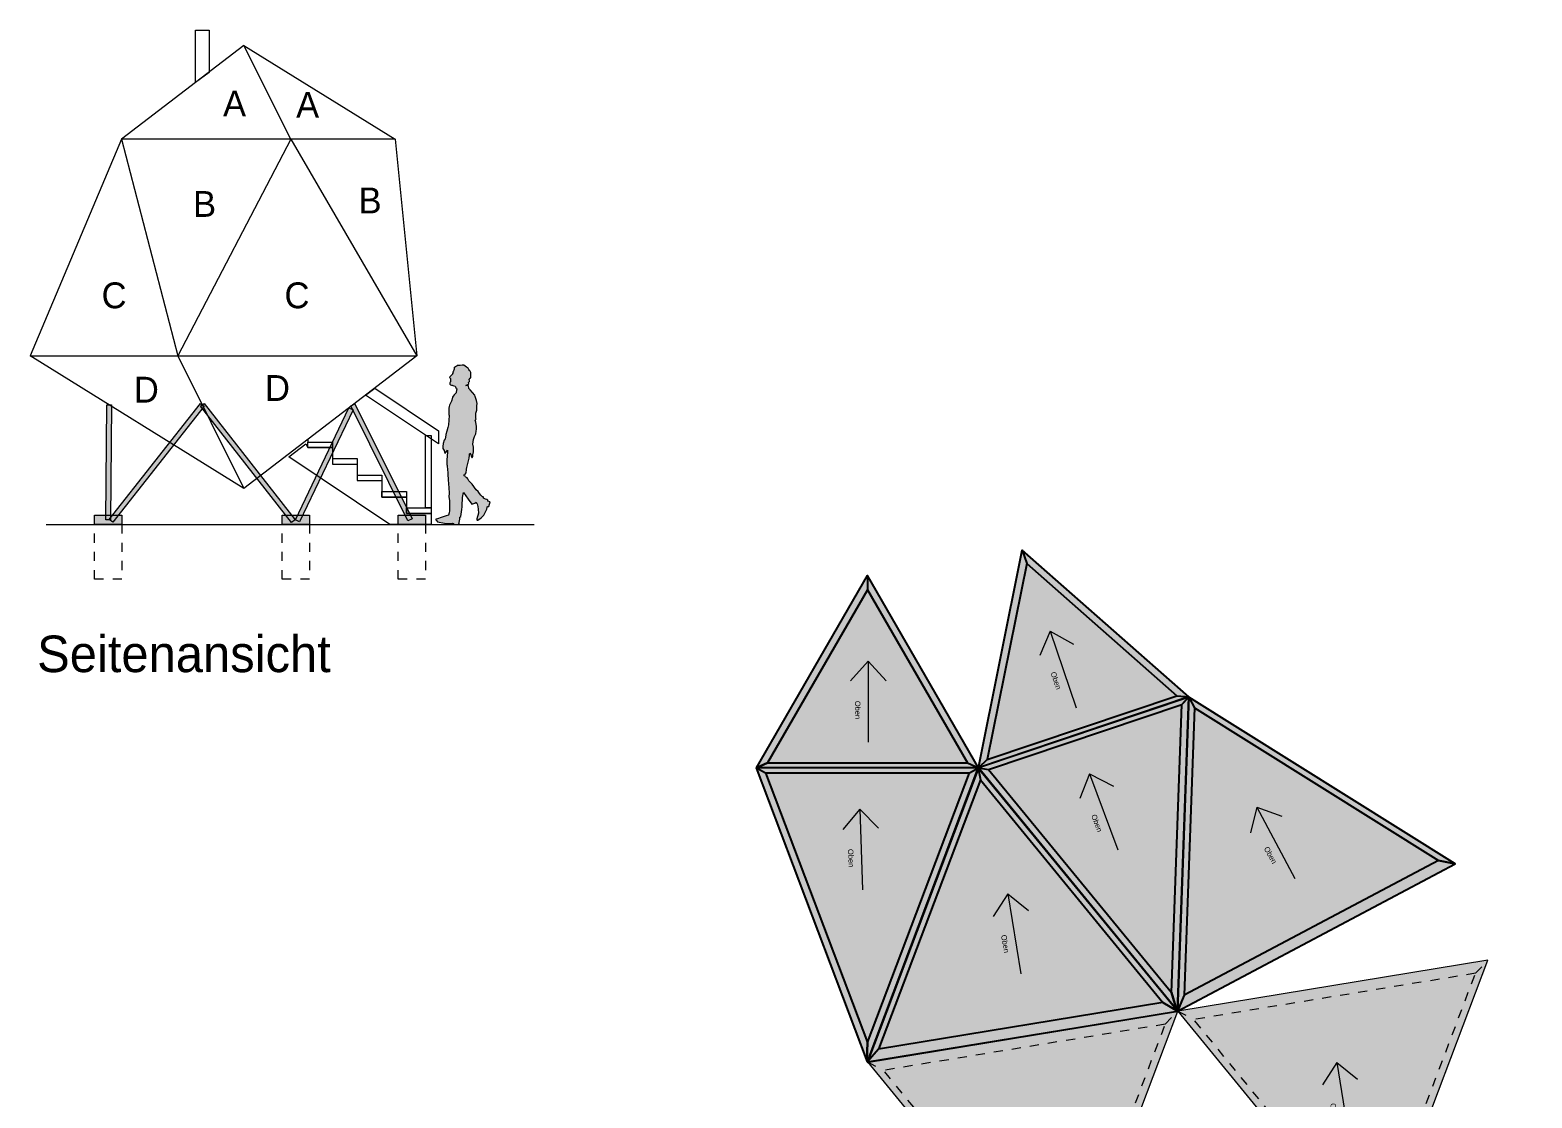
# Model space of a CAD drawing. Header units: metres. Extents: x -10.1 to 38.6, y -12.1 to 18.2.
# Drawn here: x 22.22 to 38.64, y 6.08 to 17.76 of the extents above; entities that cross this region are included whole.
import ezdxf

# ---------------------------------------------------------------- set-up
doc = ezdxf.new("R2010")
doc.units = ezdxf.units.M
doc.header["$LTSCALE"] = 0.254
doc.linetypes.add('Dash Style-5', pattern=[0.041656, 0.013885, -0.027771])
for name, color, linetype, lineweight, true_color in [('Fläche ... Fläche-Beton', 7, 'Continuous', 5, 0xd5d8d8), ('Fläche ... Fläche-Holz Anischt', 7, 'Continuous', 5, 0xf9e9aa), ('Fläche ... Fläche-Holz Schnittkante', 7, 'Continuous', 25, 0xffe2b5), ('Fläche ... Fläche-Stahl', 7, 'Continuous', 5, 0xc9c5bf), ('Linie ... Linie-Ansicht', 7, 'Continuous', 5, 0x000000), ('Linie ... Linie-Verdeckt', 7, 'Dash Style-5', 5, 0x000000), ('None', 7, 'Continuous', 5, 0x000000), ('Text', 7, 'Continuous', 25, 0x000000)]:
    doc.layers.add(name, color=color, linetype=linetype, lineweight=lineweight, true_color=true_color)
doc.layers.add('Fläche ... Fläche-Weiss', color=7, linetype='Continuous', lineweight=25)
doc.styles.add('textstyle103', font='')
doc.styles.add('textstyle105', font='')
doc.styles.add('textstyle37', font='FUTURAL.TTF')
doc.styles.add('textstyle38', font='FUTURAL.TTF')
doc.styles.add('textstyle39', font='FUTURAL.TTF')
doc.styles.add('textstyle70', font='')
doc.styles.add('textstyle79', font='')
doc.styles.add('textstyle81', font='')
doc.styles.add('textstyle83', font='')
doc.styles.add('textstyle85', font='')
doc.styles.add('textstyle87', font='')
doc.styles.add('textstyle89', font='')
doc.styles.get('textstyle103').set_extended_font_data('Futura Lt BT')
doc.styles.get('textstyle105').set_extended_font_data('Futura Lt BT')
doc.styles.get('textstyle70').set_extended_font_data('Futura Lt BT')
doc.styles.get('textstyle79').set_extended_font_data('Futura Lt BT')
doc.styles.get('textstyle81').set_extended_font_data('Futura Lt BT')
doc.styles.get('textstyle83').set_extended_font_data('Futura Lt BT')
doc.styles.get('textstyle85').set_extended_font_data('Futura Lt BT')
doc.styles.get('textstyle87').set_extended_font_data('Futura Lt BT')
doc.styles.get('textstyle89').set_extended_font_data('Futura Lt BT')

# ---------------------------------------------------------------- blocks, each defined once
blk = doc.blocks.new('Pfeil oben 2')
at = {"layer": 'None', "color": 18, "lineweight": 5, "true_color": 0x000000}
for q in [(9.746, -3.996), (10.207, -4.31), (9.65, -4.293)]:
    blk.add_line((9.533, -4.091), q, dxfattribs=at)
at = {"layer": 'None', "color": 18, "true_color": 0x000000, "insert": (9.842, -4.264), "char_height": 0.0472, "attachment_point": 1, "rotation": 342.8977, "line_spacing_factor": 0.972742, "style": 'textstyle38'}
blk.add_mtext('Oben', dxfattribs=at)
blk = doc.blocks.new('Dreieck C')
at = {"layer": 'Fläche ... Fläche-Holz Anischt', "transparency": 33554687}
blk.add_hatch(color=256, dxfattribs=at).paths.add_polyline_path([(1.719, 0), (-1.719, 0), (0, -2.977)], flags=0)
at = {"layer": 'Linie ... Linie-Ansicht', "flags": 128}
blk.add_lwpolyline([(1.719, 0), (-1.719, 0), (0, -2.977)], close=True, dxfattribs=at)
at = {"layer": 'Linie ... Linie-Verdeckt'}
for p, q in [((-1.719, 0), (-1.561, -0.119)), ((0, -2.822), (-1.561, -0.119)), ((1.561, -0.119), (-1.561, -0.119)), ((0, -2.822), (1.561, -0.119)), ((1.561, -0.119), (1.719, 0)), ((0, -2.822), (0, -2.977))]:
    blk.add_line(p, q, dxfattribs=at)
at = {"layer": 'None', "color": 18, "true_color": 0x000000, "xscale": 1.25, "yscale": 1.25, "zscale": 1.25, "rotation": 288}
blk.add_blockref('Pfeil oben 2', (1.088, 12.078), dxfattribs=at)
blk = doc.blocks.new('Dreieck D')
at = {"layer": 'Fläche ... Fläche-Holz Anischt', "transparency": 33554687}
blk.add_hatch(color=256, dxfattribs=at).paths.add_polyline_path([(-0.373, -1.533), (0.6, 1.46), (2.706, -0.879)], flags=0)
at = {"layer": 'Fläche ... Fläche-Holz Schnittkante', "transparency": 33554687}
h = blk.add_hatch(color=256, dxfattribs=at)
h.paths.add_polyline_path([(0.531, 1.635), (-0.531, -1.635), (-0.373, -1.533), (0.6, 1.46), (0.531, 1.634)], flags=0)
h.paths.add_polyline_path([(0.531, 1.634), (2.832, -0.919), (2.706, -0.879), (0.6, 1.46), (0.532, 1.632)], flags=0)
h.paths.add_polyline_path([(2.832, -0.919), (2.706, -0.879), (-0.373, -1.533), (-0.53, -1.634)], flags=0)
at = {"layer": 'Fläche ... Fläche-Holz Schnittkante', "flags": 128}
for points in [[(0.531, 1.635), (-0.531, -1.635), (-0.373, -1.533), (0.6, 1.46), (0.531, 1.634)], [(0.531, 1.634), (2.832, -0.919), (2.706, -0.879), (0.6, 1.46), (0.532, 1.632)], [(2.832, -0.919), (2.706, -0.879), (-0.373, -1.533), (-0.53, -1.634), (2.832, -0.919)]]:
    blk.add_lwpolyline(points, close=True, dxfattribs=at)
at = {"layer": 'Linie ... Linie-Ansicht'}
for p, q in [((0.6, 1.46), (0.531, 1.635)), ((2.706, -0.879), (2.832, -0.919)), ((-0.373, -1.533), (-0.53, -1.635))]:
    blk.add_line(p, q, dxfattribs=at)
blk.add_lwpolyline([(-0.53, -1.634), (0.531, 1.635), (2.832, -0.919), (-0.53, -1.635)], dxfattribs=at)
blk.add_lwpolyline([(-0.373, -1.533), (0.6, 1.46), (2.706, -0.879)], close=True, dxfattribs=at)
at = {"layer": 'None', "xscale": 1.25, "yscale": 1.25, "zscale": 1.25, "rotation": 180}
blk.add_blockref('Pfeil oben 2', (13.377, -5.686), dxfattribs=at)
blk = doc.blocks.new('Pfeil oben')
at = {"layer": 'None', "color": 18, "lineweight": 5, "true_color": 0x000000}
for q in [(7.09, -1.169), (7.246, -1.704), (7.403, -1.169)]:
    blk.add_line((7.246, -0.996), q, dxfattribs=at)
at = {"layer": 'None', "color": 18, "true_color": 0x000000, "insert": (7.177, -1.343), "char_height": 0.0472, "attachment_point": 1, "rotation": 270.8901, "line_spacing_factor": 0.972742, "style": 'textstyle37'}
blk.add_mtext('Oben', dxfattribs=at)
blk = doc.blocks.new('Dreieck A')
at = {"layer": 'Fläche ... Fläche-Holz Anischt', "transparency": 33554687}
blk.add_hatch(color=256, dxfattribs=at).paths.add_polyline_path([(-1.094, 0.054), (1.094, 0.055), (0, 1.949)], flags=0)
at = {"layer": 'Fläche ... Fläche-Holz Schnittkante', "transparency": 33554687}
h = blk.add_hatch(color=256, dxfattribs=at)
h.paths.add_polyline_path([(-1.215, 0), (-1.094, 0.054), (1.094, 0.055), (1.214, 0.001), (-1.215, 0)], flags=0)
h.paths.add_polyline_path([(1.214, 0.001), (0, 2.104), (0, 1.949), (1.094, 0.055), (1.215, 0)], flags=0)
h.paths.add_polyline_path([(-1.215, 0), (0, 2.104), (0, 1.949), (-1.094, 0.054), (-1.215, 0)], flags=0)
at = {"layer": 'Fläche ... Fläche-Holz Schnittkante', "flags": 128}
for points in [[(-1.215, 0), (0, 2.104), (0, 1.949), (-1.094, 0.054), (-1.215, 0), (-1.215, 0)], [(1.214, 0.001), (0, 2.104), (0, 1.949), (1.094, 0.055), (1.215, 0)], [(-1.215, 0), (-1.094, 0.054), (1.094, 0.055), (1.214, 0.001), (-1.215, 0)]]:
    blk.add_lwpolyline(points, close=True, dxfattribs=at)
at = {"layer": 'Linie ... Linie-Ansicht'}
for p, q in [((0, 1.949), (0, 2.104)), ((-1.215, 0), (-1.094, 0.054)), ((1.094, 0.055), (1.215, 0))]:
    blk.add_line(p, q, dxfattribs=at)
for points in [[(-1.215, 0), (1.215, 0), (0, 2.104)], [(-1.094, 0.054), (1.094, 0.055), (0, 1.949)]]:
    blk.add_lwpolyline(points, close=True, dxfattribs=at)
at = {"layer": 'None', "xscale": 1.25, "yscale": 1.25, "zscale": 1.25}
blk.add_blockref('Pfeil oben', (-9.049, 2.412), dxfattribs=at)
blk = doc.blocks.new('Pfeil oben 3')
at = {"layer": 'None', "color": 18, "lineweight": 5, "true_color": 0x000000}
for q in [(5.174, -2.381), (5.644, -2.68), (5.087, -2.681)]:
    blk.add_line((4.963, -2.483), q, dxfattribs=at)
at = {"layer": 'None', "color": 18, "true_color": 0x000000, "insert": (5.277, -2.646), "char_height": 0.0472, "attachment_point": 1, "rotation": 344.7492, "line_spacing_factor": 0.972742, "style": 'textstyle39'}
blk.add_mtext('Oben', dxfattribs=at)
blk = doc.blocks.new('Dreieck B')
at = {"layer": 'Fläche ... Fläche-Holz Anischt', "transparency": 33554687}
blk.add_hatch(color=256, dxfattribs=at).paths.add_polyline_path([(-3.058, 0.993), (0.375, 1.155), (-0.375, -1.155)], flags=0)
at = {"layer": 'Fläche ... Fläche-Holz Schnittkante', "flags": 128}
for points in [[(-3.058, 0.993), (0.375, 1.155), (0.292, 1.077), (-2.858, 0.928), (-3.038, 0.994)], [(0.375, 1.155), (0.292, 1.077), (-0.397, -1.043), (-0.376, -1.154), (0.375, 1.155)], [(-3.038, 0.994), (-2.858, 0.928), (-0.397, -1.043), (-0.375, -1.155), (-3.058, 0.993)]]:
    blk.add_lwpolyline(points, dxfattribs=at)
at = {"layer": 'Linie ... Linie-Ansicht'}
blk.add_lwpolyline([(-3.058, 0.993), (0.375, 1.155), (-0.375, -1.155), (-3.058, 0.993)], close=True, dxfattribs=at)
at = {"layer": 'Linie ... Linie-Verdeckt'}
for p, q in [((0.292, 1.077), (0.375, 1.155)), ((-2.858, 0.928), (-3.058, 0.993)), ((-0.397, -1.043), (-0.375, -1.155))]:
    blk.add_line(p, q, dxfattribs=at)
blk.add_lwpolyline([(-2.858, 0.928), (0.292, 1.077), (-0.397, -1.043)], close=True, dxfattribs=at)
at = {"layer": 'None', "xscale": 1.25, "yscale": 1.25, "zscale": 1.25, "rotation": 180}
blk.add_blockref('Pfeil oben 3', (5.801, -2.886), dxfattribs=at)

msp = doc.modelspace()

# ---------------------------------------------------------------- hatches: boundary and pattern name
at = {"layer": 'Fläche ... Fläche-Beton', "linetype": 'Continuous', "lineweight": 0, "true_color": 0xadadad, "transparency": 33554687}
for points in [[(22.922, 12.452), (23.222, 12.452), (23.222, 12.352), (22.922, 12.352)], [(24.974, 12.452), (25.274, 12.452), (25.274, 12.352), (24.974, 12.352)], [(26.242, 12.452), (26.542, 12.452), (26.542, 12.352), (26.242, 12.352)]]:
    msp.add_hatch(color=253, dxfattribs=at).paths.add_polyline_path(points, flags=0)
at = {"layer": 'Fläche ... Fläche-Stahl', "linetype": 'Continuous', "lineweight": 0, "true_color": 0xadadad, "transparency": 33554687}
for points in [[(23.098, 12.401), (23.048, 12.402), (23.059, 13.66), (23.109, 13.66)], [(23.123, 12.376), (23.084, 12.406), (24.082, 13.675), (24.121, 13.645)], [(25.116, 12.403), (25.076, 12.372), (24.082, 13.645), (24.122, 13.675)], [(26.395, 12.413), (26.35, 12.391), (25.726, 13.649), (25.771, 13.671)], [(25.166, 12.382), (25.121, 12.404), (25.705, 13.626), (25.75, 13.605)]]:
    msp.add_hatch(color=253, dxfattribs=at).paths.add_polyline_path(points, flags=0)
at = {"layer": 'Fläche ... Fläche-Weiss', "true_color": 0xf2f2f2, "transparency": 33554687}
msp.add_hatch(color=7, dxfattribs=at).paths.add_polyline_path([(27.113, 12.398), (27.15, 12.426), (27.18, 12.455), (27.201, 12.496), (27.214, 12.52), (27.217, 12.538), (27.218, 12.543), (27.225, 12.549), (27.233, 12.549), (27.25, 12.599), (27.225, 12.608), (27.224, 12.613), (27.223, 12.618), (27.213, 12.624), (27.2, 12.629), (27.184, 12.634), (27.177, 12.639), (27.176, 12.644), (27.176, 12.652), (27.171, 12.655), (27.165, 12.655), (27.148, 12.673), (27.131, 12.691), (27.117, 12.712), (27.095, 12.729), (27.054, 12.791), (27.015, 12.83), (27.006, 12.851), (26.997, 12.86), (26.985, 12.869), (26.979, 12.874), (26.975, 12.879), (26.964, 12.883), (26.965, 12.895), (26.969, 12.903), (26.979, 12.905), (26.983, 12.906), (26.984, 12.915), (26.988, 12.917), (26.988, 12.928), (26.99, 12.942), (26.989, 12.957), (26.995, 12.975), (27.019, 13.077), (27.022, 13.108), (27.022, 13.123), (27.028, 13.132), (27.037, 13.118), (27.043, 13.098), (27.052, 13.082), (27.06, 13.097), (27.061, 13.113), (27.067, 13.146), (27.067, 13.197), (27.059, 13.231), (27.066, 13.28), (27.079, 13.313), (27.092, 13.342), (27.097, 13.371), (27.101, 13.393), (27.1, 13.424), (27.092, 13.469), (27.086, 13.493), (27.096, 13.502), (27.093, 13.511), (27.094, 13.517), (27.094, 13.527), (27.093, 13.532), (27.092, 13.569), (27.103, 13.601), (27.102, 13.631), (27.104, 13.65), (27.106, 13.676), (27.101, 13.708), (27.087, 13.753), (27.082, 13.766), (27.031, 13.825), (27.015, 13.84), (27.011, 13.868), (26.984, 13.871), (27.006, 13.882), (27.017, 13.89), (27.013, 13.905), (27.022, 13.916), (27.023, 13.924), (27.019, 13.938), (27.031, 13.954), (27.037, 13.955), (27.039, 13.963), (27.038, 13.992), (27.038, 14.004), (27.038, 14.015), (27.031, 14.028), (27.024, 14.037), (27.016, 14.048), (27.007, 14.062), (27, 14.066), (26.99, 14.073), (26.962, 14.093), (26.954, 14.094), (26.942, 14.093), (26.921, 14.092), (26.907, 14.091), (26.893, 14.091), (26.889, 14.09), (26.891, 14.089), (26.893, 14.088), (26.889, 14.087), (26.881, 14.085), (26.879, 14.083), (26.871, 14.076), (26.861, 14.069), (26.853, 14.062), (26.856, 14.06), (26.855, 14.051), (26.844, 14.022), (26.838, 14.012), (26.841, 14), (26.809, 13.965), (26.806, 13.96), (26.807, 13.957), (26.813, 13.952), (26.817, 13.95), (26.816, 13.94), (26.816, 13.932), (26.817, 13.928), (26.815, 13.926), (26.814, 13.918), (26.816, 13.911), (26.811, 13.907), (26.809, 13.901), (26.809, 13.894), (26.81, 13.885), (26.814, 13.881), (26.827, 13.876), (26.835, 13.874), (26.841, 13.872), (26.853, 13.867), (26.865, 13.863), (26.872, 13.858), (26.874, 13.848), (26.878, 13.838), (26.883, 13.834), (26.885, 13.834), (26.878, 13.799), (26.878, 13.79), (26.868, 13.78), (26.855, 13.769), (26.843, 13.754), (26.839, 13.745), (26.831, 13.713), (26.827, 13.702), (26.814, 13.678), (26.805, 13.657), (26.802, 13.641), (26.797, 13.625), (26.798, 13.61), (26.797, 13.555), (26.8, 13.542), (26.792, 13.443), (26.785, 13.412), (26.777, 13.373), (26.763, 13.336), (26.762, 13.303), (26.756, 13.289), (26.747, 13.273), (26.734, 13.237), (26.73, 13.206), (26.73, 13.184), (26.746, 13.161), (26.755, 13.128), (26.76, 13.135), (26.774, 13.153), (26.783, 13.164), (26.783, 13.143), (26.779, 13.103), (26.774, 13.056), (26.776, 13.03), (26.777, 13.009), (26.78, 12.995), (26.783, 12.944), (26.788, 12.924), (26.788, 12.901), (26.788, 12.881), (26.789, 12.86), (26.789, 12.844), (26.793, 12.794), (26.797, 12.756), (26.798, 12.735), (26.801, 12.712), (26.801, 12.691), (26.798, 12.659), (26.805, 12.61), (26.804, 12.576), (26.806, 12.542), (26.803, 12.501), (26.801, 12.479), (26.794, 12.454), (26.769, 12.447), (26.714, 12.429), (26.672, 12.415), (26.66, 12.411), (26.657, 12.408), (26.655, 12.404), (26.662, 12.394), (26.674, 12.381), (26.749, 12.367), (26.803, 12.361), (26.839, 12.366), (26.847, 12.364), (26.853, 12.36), (26.856, 12.353), (26.904, 12.352), (26.909, 12.362), (26.912, 12.372), (26.917, 12.409), (26.918, 12.43), (26.928, 12.44), (26.94, 12.516), (26.942, 12.543), (26.942, 12.567), (26.945, 12.636), (26.945, 12.646), (26.951, 12.665), (26.957, 12.701), (27.008, 12.629), (27.048, 12.574), (27.08, 12.586), (27.097, 12.594), (27.101, 12.588), (27.1, 12.584), (27.106, 12.578), (27.108, 12.577), (27.115, 12.549), (27.119, 12.518), (27.121, 12.476), (27.104, 12.415), (27.102, 12.405), (27.104, 12.401), (27.106, 12.399), (27.111, 12.398)], flags=0)

# ---------------------------------------------------------------- linework, layer by layer
at = {"layer": 'Fläche ... Fläche-Beton', "color": 7, "linetype": 'Continuous', "lineweight": 5}
for points in [[(22.922, 12.452), (23.222, 12.452), (23.222, 12.352), (22.922, 12.352)], [(24.974, 12.452), (25.274, 12.452), (25.274, 12.352), (24.974, 12.352)], [(26.242, 12.452), (26.542, 12.452), (26.542, 12.352), (26.242, 12.352)]]:
    msp.add_lwpolyline(points, close=True, dxfattribs=at)
at = {"layer": 'Fläche ... Fläche-Stahl', "color": 7, "linetype": 'Continuous', "lineweight": 5}
msp.add_line((24.072, 13.719), (24.131, 13.601), dxfattribs=at)
msp.add_line((24.072, 13.719), (24.131, 13.601), dxfattribs=at)
for points in [[(23.098, 12.401), (23.048, 12.402), (23.059, 13.66), (23.109, 13.66)], [(23.123, 12.376), (23.084, 12.406), (24.082, 13.675), (24.121, 13.645)], [(25.116, 12.403), (25.076, 12.372), (24.082, 13.645), (24.122, 13.675)], [(26.395, 12.413), (26.35, 12.391), (25.726, 13.649), (25.771, 13.671)], [(25.166, 12.382), (25.121, 12.404), (25.705, 13.626), (25.75, 13.605)]]:
    msp.add_lwpolyline(points, close=True, dxfattribs=at)
at = {"layer": 'Linie ... Linie-Ansicht', "linetype": 'Continuous', "lineweight": 5}
for p, q in [((24.557, 17.591), (23.219, 16.567)), ((24.557, 17.591), (26.21, 16.567)), ((25.068, 16.567), (24.557, 17.591)), ((23.219, 16.567), (22.218, 14.198)), ((23.219, 16.567), (23.834, 14.198)), ((26.21, 16.567), (23.219, 16.567)), ((25.068, 16.567), (23.834, 14.198)), ((25.068, 16.567), (26.449, 14.198)), ((26.21, 16.567), (26.449, 14.198)), ((24.557, 12.746), (22.218, 14.198)), ((22.218, 14.198), (26.449, 14.198)), ((23.834, 14.198), (24.557, 12.746)), ((26.449, 14.198), (24.557, 12.746)), ((22.395, 12.352), (27.732, 12.352))]:
    msp.add_line(p, q, dxfattribs=at)
for points in [[(24.028, 17.186), (24.028, 17.761), (24.178, 17.761), (24.175, 17.298)], [(27.113, 12.398), (27.15, 12.426), (27.18, 12.455), (27.201, 12.496), (27.214, 12.52), (27.217, 12.538), (27.218, 12.543), (27.225, 12.549), (27.233, 12.549), (27.25, 12.599), (27.225, 12.608), (27.224, 12.613), (27.223, 12.618), (27.213, 12.624), (27.2, 12.629), (27.184, 12.634), (27.177, 12.639), (27.176, 12.644), (27.176, 12.652), (27.171, 12.655), (27.165, 12.655), (27.148, 12.673), (27.131, 12.691), (27.117, 12.712), (27.095, 12.729), (27.054, 12.791), (27.015, 12.83), (27.006, 12.851), (26.997, 12.86), (26.985, 12.869), (26.979, 12.874), (26.975, 12.879), (26.964, 12.883), (26.965, 12.895), (26.969, 12.903), (26.979, 12.905), (26.983, 12.906), (26.984, 12.915), (26.988, 12.917), (26.988, 12.928), (26.99, 12.942), (26.989, 12.957), (26.995, 12.975), (27.019, 13.077), (27.022, 13.108), (27.022, 13.123), (27.028, 13.132), (27.037, 13.118), (27.043, 13.098), (27.052, 13.082), (27.06, 13.097), (27.061, 13.113), (27.067, 13.146), (27.067, 13.197), (27.059, 13.231), (27.066, 13.28), (27.079, 13.313), (27.092, 13.342), (27.097, 13.371), (27.101, 13.393), (27.1, 13.424), (27.092, 13.469), (27.086, 13.493), (27.096, 13.502), (27.093, 13.511), (27.094, 13.517), (27.094, 13.527), (27.093, 13.532), (27.092, 13.569), (27.103, 13.601), (27.102, 13.631), (27.104, 13.65), (27.106, 13.676), (27.101, 13.708), (27.087, 13.753), (27.082, 13.766), (27.031, 13.825), (27.015, 13.84), (27.011, 13.868), (26.984, 13.871), (27.006, 13.882), (27.017, 13.89), (27.013, 13.905), (27.022, 13.916), (27.023, 13.924), (27.019, 13.938), (27.031, 13.954), (27.037, 13.955), (27.039, 13.963), (27.038, 13.992), (27.038, 14.004), (27.038, 14.015), (27.031, 14.028), (27.024, 14.037), (27.016, 14.048), (27.007, 14.062), (27, 14.066), (26.99, 14.073), (26.962, 14.093), (26.954, 14.094), (26.942, 14.093), (26.921, 14.092), (26.907, 14.091), (26.893, 14.091), (26.889, 14.09), (26.891, 14.089), (26.893, 14.088), (26.889, 14.087), (26.881, 14.085), (26.879, 14.083), (26.871, 14.076), (26.861, 14.069), (26.853, 14.062), (26.856, 14.06), (26.855, 14.051), (26.844, 14.022), (26.838, 14.012), (26.841, 14), (26.809, 13.965), (26.806, 13.96), (26.807, 13.957), (26.813, 13.952), (26.817, 13.95), (26.816, 13.94), (26.816, 13.932), (26.817, 13.928), (26.815, 13.926), (26.814, 13.918), (26.816, 13.911), (26.811, 13.907), (26.809, 13.901), (26.809, 13.894), (26.81, 13.885), (26.814, 13.881), (26.827, 13.876), (26.835, 13.874), (26.841, 13.872), (26.853, 13.867), (26.865, 13.863), (26.872, 13.858), (26.874, 13.848), (26.878, 13.838), (26.883, 13.834), (26.885, 13.834), (26.878, 13.799), (26.878, 13.79), (26.868, 13.78), (26.855, 13.769), (26.843, 13.754), (26.839, 13.745), (26.831, 13.713), (26.827, 13.702), (26.814, 13.678), (26.805, 13.657), (26.802, 13.641), (26.797, 13.625), (26.798, 13.61), (26.797, 13.555), (26.8, 13.542), (26.792, 13.443), (26.785, 13.412), (26.777, 13.373), (26.763, 13.336), (26.762, 13.303), (26.756, 13.289), (26.747, 13.273), (26.734, 13.237), (26.73, 13.206), (26.73, 13.184), (26.746, 13.161), (26.755, 13.128), (26.76, 13.135), (26.774, 13.153), (26.783, 13.164), (26.783, 13.143), (26.779, 13.103), (26.774, 13.056), (26.776, 13.03), (26.777, 13.009), (26.78, 12.995), (26.783, 12.944), (26.788, 12.924), (26.788, 12.901), (26.788, 12.881), (26.789, 12.86), (26.789, 12.844), (26.793, 12.794), (26.797, 12.756), (26.798, 12.735), (26.801, 12.712), (26.801, 12.691), (26.798, 12.659), (26.805, 12.61), (26.804, 12.576), (26.806, 12.542), (26.803, 12.501), (26.801, 12.479), (26.794, 12.454), (26.769, 12.447), (26.714, 12.429), (26.672, 12.415), (26.66, 12.411), (26.657, 12.408), (26.655, 12.404), (26.662, 12.394), (26.674, 12.381), (26.749, 12.367), (26.803, 12.361), (26.839, 12.366), (26.847, 12.364), (26.853, 12.36), (26.856, 12.353), (26.904, 12.352), (26.909, 12.362), (26.912, 12.372), (26.917, 12.409), (26.918, 12.43), (26.928, 12.44), (26.94, 12.516), (26.942, 12.543), (26.942, 12.567), (26.945, 12.636), (26.945, 12.646), (26.951, 12.665), (26.957, 12.701), (27.008, 12.629), (27.048, 12.574), (27.08, 12.586), (27.097, 12.594), (27.101, 12.588), (27.1, 12.584), (27.106, 12.578), (27.108, 12.577), (27.115, 12.549), (27.119, 12.518), (27.121, 12.476), (27.104, 12.415), (27.102, 12.405), (27.104, 12.401), (27.106, 12.399), (27.111, 12.398)], [(25.886, 13.766), (25.987, 13.843), (26.685, 13.377), (26.685, 13.233)], [(26.544, 12.532), (26.544, 13.326), (26.604, 13.326), (26.604, 12.532)], [(25.046, 13.09), (25.232, 13.232), (25.254, 13.192), (25.524, 13.192), (25.524, 13.012), (25.794, 13.012), (25.794, 12.832), (26.064, 12.832), (26.064, 12.652), (26.334, 12.652), (26.334, 12.472), (26.604, 12.472), (26.604, 12.352), (26.153, 12.352)], [(25.254, 13.192), (25.254, 13.252), (25.524, 13.252), (25.524, 13.192)], [(26.064, 12.652), (26.064, 12.712), (26.334, 12.712), (26.334, 12.652)], [(26.334, 12.472), (26.334, 12.532), (26.604, 12.532), (26.604, 12.472)]]:
    msp.add_lwpolyline(points, close=True, dxfattribs=at)
msp.add_lwpolyline([(25.254, 13.28), (25.254, 13.252), (25.524, 13.252), (25.524, 13.072), (25.794, 13.072), (25.794, 12.892), (26.064, 12.892), (26.064, 12.712), (26.334, 12.712), (26.334, 12.532), (26.604, 12.532), (26.604, 12.352), (26.874, 12.352)], dxfattribs=at)
at = {"layer": 'Linie ... Linie-Verdeckt', "linetype": 'Dash Style-5', "lineweight": 5}
for points in [[(23.222, 11.752), (22.922, 11.752), (22.922, 12.352), (23.222, 12.352)], [(25.274, 11.752), (24.974, 11.752), (24.974, 12.352), (25.274, 12.352)], [(26.542, 11.752), (26.242, 11.752), (26.242, 12.352), (26.542, 12.352)]]:
    msp.add_lwpolyline(points, close=True, dxfattribs=at)

# ---------------------------------------------------------------- block references
at = {"layer": 'Text'}
for name, p, rotation in [('Dreieck A', (33.739, 10.077), 18.61), ('Dreieck B', (33.739, 10.077), 126.61), ('Dreieck D', (36.284, 7.832), 135.92), ('Dreieck B', (31.375, 9.689), 108), ('Dreieck D', (33.07, 6.749), 117.31), ('Dreieck C', (36.464, 7.306), 9.31), ('Dreieck C', (33.072, 6.749), 9.31)]:
    msp.add_blockref(name, p, dxfattribs=dict(at, rotation=rotation))
msp.add_blockref('Dreieck A', (31.375, 9.689), dxfattribs=at)

# ---------------------------------------------------------------- texts
at = {"layer": 'Text', "color": 1, "true_color": 0xff0000, "char_height": 0.4243, "attachment_point": 1}
for s, insert, style in [('\\H0.283;A', (24.328, 17.098), 'textstyle83'), ('\\H0.283;A', (25.127, 17.084), 'textstyle85'), ('\\H0.283;B', (24, 16), 'textstyle79'), ('\\H0.283;B', (25.81, 16.038), 'textstyle81'), ('\\H0.283;C', (23, 15), 'textstyle89'), ('\\H0.283;C', (25, 15), 'textstyle87'), ('\\H0.283;D', (23.353, 13.968), 'textstyle103'), ('\\H0.283;D', (24.787, 13.986), 'textstyle105')]:
    msp.add_mtext(s, dxfattribs=dict(at, insert=insert, style=style))
at = {"layer": 'Text', "insert": (22.295, 11.136), "char_height": 0.4, "attachment_point": 1, "style": 'textstyle70'}
msp.add_mtext('Seitenansicht', dxfattribs=at)

doc.saveas('drawing.dxf')
